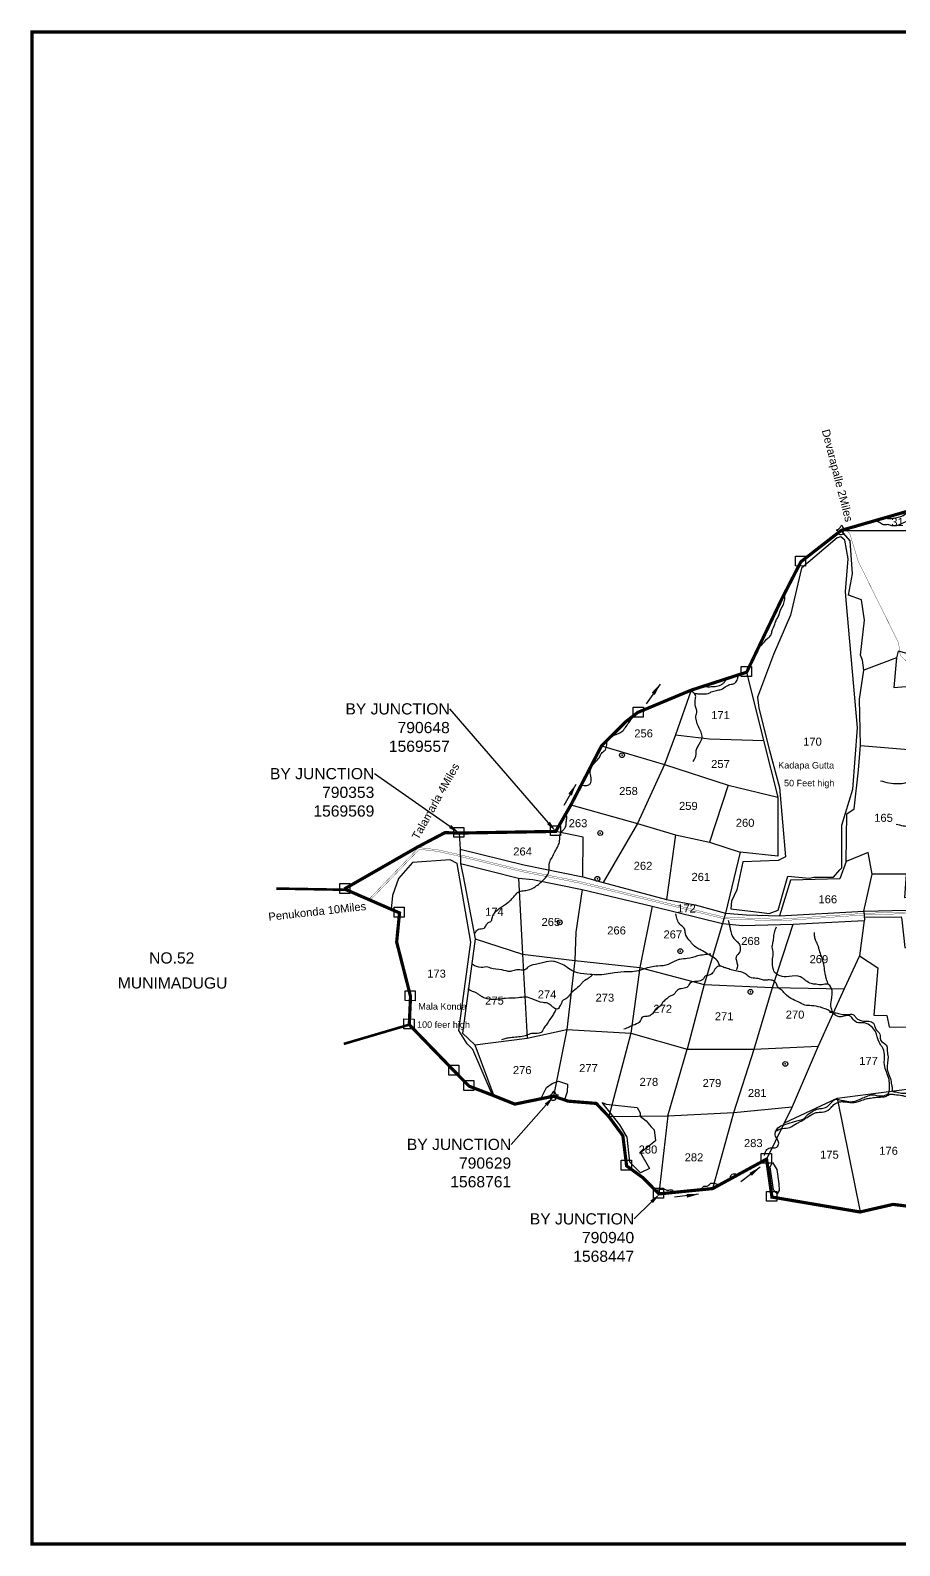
# Model space of a CAD drawing. Header units: feet. Extents: x 788962 to 797078, y 1567318 to 1575139.
# Drawn here: x 788962 to 791677, y 1567318 to 1572051 of the extents above; entities that cross this region are included whole.
import ezdxf
from ezdxf import colors
from ezdxf.entities.mleader import LeaderData, LeaderLine
from ezdxf.enums import TextEntityAlignment as Align
from ezdxf.math import Vec2, Vec3

# ---------------------------------------------------------------- set-up
doc = ezdxf.new("R2010")
doc.units = ezdxf.units.FT
doc.header["$LTSCALE"] = 15
doc.header["$MEASUREMENT"] = 0
doc.header["$PDMODE"] = 32
doc.header["$PDSIZE"] = 15
doc.linetypes.add('HIDDEN2', pattern=[0.1875, 0.125, -0.0625])
for name, color, linetype in [('CRDS STONES', 7, 'Continuous'), ('HILL', 17, 'Continuous'), ('PLOT', 7, 'Continuous'), ('PLOT NO', 7, 'Continuous'), ('ROADS', 6, 'Continuous'), ('TANKS-STREAM', 4, 'Continuous'), ('text1', 7, 'Continuous'), ('text2', 7, 'Continuous'), ('VILLAGE STONES', 240, 'Continuous')]:
    doc.layers.add(name, color=color, linetype=linetype)
doc.layers.add('VILLAGE BOUNDRY', color=5, linetype='HIDDEN2', lineweight=100)
doc.styles.get("Standard").update_dxf_attribs({"font": 'arial.ttf'})
doc.linetypes.add('DOTS', pattern='A,1e-06,-3,["●",Standard,S=3,R=0,X=-1.25,Y=-1.25],-3', length=6.000001)
doc.dimstyles.get("Standard").update_dxf_attribs({"dimtxt": 0.18, "dimasz": 37, "dimexe": 0.18, "dimexo": 0.0625, "dimgap": 0.09, "dimtad": 0, "dimtih": 1, "dimtoh": 1, "dimdec": 4, "dimzin": 0, "dimdsep": 46, "dimtxsty": 'Standard', "dimcen": 0.09, "dimadec": 0, "dimazin": 0, "dimtfac": 1, "dimtdec": 4, "dimtofl": 0, "dimtmove": 0, "dimatfit": 3, "dimfxl": 0, "dimtolj": 1, "dimtzin": 0, "dimarcsym": 0})

msp = doc.modelspace()

# ---------------------------------------------------------------- linework, layer by layer
for p in [(790733, 1569401, 16), (790733, 1569401, 16), (790615.6, 1569265.2, 16.2)]:
    msp.add_point(p)
at = {"linetype": 'HIDDEN2'}
msp.add_point((790733, 1569401, 16), dxfattribs=at)
at = {"layer": 'HILL'}
for points in [[(791168.3, 1569366.6), (791152.4, 1569331.7), (791149.5, 1569307.3), (791247, 1569295.7), (791270, 1569293), (791298, 1569303.4), (791319.3, 1569380.1), (791327.4, 1569409.3), (791394.3, 1569403), (791409.4, 1569406.2), (791470, 1569406.1), (791490, 1569428.8), (791496.2, 1569435.9), (791496.2, 1569568.9), (791531.2, 1569680.9), (791545.5, 1569872.4), (791510.1, 1570271.4), (791507.6, 1570298.8), (791516.2, 1570400.3), (791505.5, 1570458.9), (791493.6, 1570469.7), (791482, 1570466.5), (791370.4, 1570371), (791336.5, 1570224.6), (791282.9, 1570101.4), (791233, 1569968.7), (791237.5, 1569934.3), (791271.1, 1569802.3), (791301.9, 1569686.1), (791320.3, 1569469.4), (791297.5, 1569458.1), (791187.5, 1569454.5), (791168.3, 1569366.6)], [(790405.7, 1568725.2), (790343.9, 1568867.5), (790326, 1568885.6), (790300.7, 1568927.1), (790337.9, 1569203.3), (790295.2, 1569449.2), (790273.6, 1569460.6), (790155.9, 1569452), (790111.9, 1569402.4), (790093.1, 1569349.2), (790088.6, 1569306.1)], [(790556.5, 1568714.1), (790574.5, 1568749.6), (790592, 1568761.9), (790611.9, 1568769.1), (790624.3, 1568764.7), (790639.7, 1568759.3), (790638.4, 1568735.3), (790629.9, 1568710.7)], [(790747.6, 1568702.8), (790760.8, 1568697), (790857.2, 1568686.6), (790866.6, 1568670.5), (790866.8, 1568659.9), (790885.6, 1568645.7), (790900.9, 1568626.7), (790910.3, 1568617.2), (790914.7, 1568582.9), (790867.4, 1568545.5), (790896.2, 1568496.6), (790867.9, 1568482.8), (790834.8, 1568515.9), (790825.6, 1568594), (790803.7, 1568632.4), (790747.6, 1568702.8)], [(791279.8, 1568515.4), (791293, 1568493), (791300.2, 1568448.6), (791300.7, 1568427.3), (791294.8, 1568417), (791282.8, 1568430.2), (791273, 1568501.7), (791279.8, 1568515.4)]]:
    msp.add_lwpolyline(points, dxfattribs=at)
at = {"layer": 'PLOT'}
for points in [[(791494.7, 1570489.4), (791721.5, 1570488.6), (791757.4, 1570545.2), (791796.3, 1570610.4)], [(793046.6, 1570534.7), (793015.1, 1570366.7), (792937.9, 1570179.4), (792657.3, 1570190.4), (792508.3, 1570222.1), (792362.2, 1570254.9), (792358.4, 1570192.8), (792353.5, 1570053.3), (792298.3, 1570064.9), (792100.8, 1570059.9), (791822.1, 1570076.6), (791724.6, 1570098.6), (791672.6, 1570112), (791667.1, 1570091.8), (791565.1, 1570053.1)], [(790687.5, 1569406.9), (790750.7, 1569389.8), (790949.4, 1569336.8), (791038.1, 1569319.4), (791133.6, 1569293.7), (791198.8, 1569288.7), (791302.2, 1569286), (791565.5, 1569299.7), (791591.6, 1569415.4), (791579, 1569483.8), (791510.4, 1569455), (791512.4, 1569604.4), (791534.9, 1569620.2), (791548.7, 1569740.6), (791555, 1569818.5), (791551.6, 1569962.3), (791565.1, 1570053.1), (791561.1, 1570084.4), (791554.8, 1570099.7), (791567.7, 1570208.6), (791557.4, 1570272.1), (791517.2, 1570287.1), (791530.2, 1570353.7), (791522.2, 1570456.6), (791494.7, 1570489.4)], [(791667.1, 1570091.8), (791659.4, 1569999.1), (791809.3, 1570011), (791822.1, 1570076.6)], [(791199.3, 1570046.5), (791251.9, 1569833.6), (791296.8, 1569656.6), (791296.7, 1569472.1), (791178.6, 1569483.9), (791133.6, 1569293.7), (791123.9, 1569261.9)], [(791026.2, 1569990.4), (790977.2, 1569851), (790943.2, 1569758.3), (790858, 1569574.2), (790750.7, 1569389.8)], [(790977.2, 1569851), (791082.9, 1569838.8), (791251.9, 1569833.6)], [(790746, 1569816.4), (790943.2, 1569758.3), (791141.2, 1569693.5), (791296.8, 1569656.6)], [(791698.1, 1569415.8), (791732.5, 1569566), (791754.4, 1569799.8), (791554.8, 1569816.1)], [(791141.2, 1569693.5), (791083.5, 1569515.9)], [(790650.3, 1569631.7), (790858, 1569574.2), (790977.5, 1569538.3), (790949.4, 1569336.8)], [(790301.5, 1569544), (790304.4, 1569494), (790306, 1569448.7), (790314.4, 1569409.3), (790351.3, 1569213.4), (790311.7, 1568918.9), (790350.3, 1568882.4), (790410.2, 1568723.4)], [(790304.4, 1569494), (790503.1, 1569444.4), (790687.5, 1569406.9), (790688.9, 1569530.7), (790603.1, 1569549.2)], [(790977.5, 1569538.3), (791083.5, 1569515.9), (791178.6, 1569483.9)], [(790306, 1569448.7), (790487, 1569403), (790531.8, 1569398.9), (790685.5, 1569368.1), (790904.1, 1569315.4), (791123.9, 1569261.9), (791186.5, 1569255.4), (791344.1, 1569259.1), (791566.3, 1569271.4), (791551.6, 1569160.4), (791503.7, 1569057.9), (791422.8, 1568878.7), (791341.9, 1568689), (791261.5, 1568525.6)], [(791510.4, 1569455), (791490.6, 1569401), (791336.1, 1569396.4), (791302.2, 1569286)], [(790487, 1569403), (790498.9, 1569165.5), (790513.5, 1568903.5)], [(791565.5, 1569299.7), (791875.4, 1569306.9), (791945.7, 1569397.4), (791874.5, 1569377.5), (791693.6, 1569341.2), (791698.1, 1569415.8), (791591.6, 1569415.4)], [(790685.5, 1569368.1), (790665.6, 1569234.7), (790662.5, 1569145.9), (790637.5, 1568930.6)], [(790904.1, 1569315.4), (790865.9, 1569124.3)], [(791123.9, 1569261.9), (791066.7, 1569070.6)], [(791093.3, 1568433.7), (791159.3, 1568671.2), (791223.2, 1568868.8), (791279.9, 1569061.3), (791344.1, 1569259.1)], [(791565.5, 1569299.7), (791567.1, 1569271.5)], [(791566.5, 1569281.1), (791681.8, 1569282.6), (791684.3, 1569272.9), (791692.9, 1569186.9), (791749.9, 1569173.1), (791746.9, 1569002.9), (791826.2, 1568994.1), (791844.4, 1569048.8), (791852.9, 1569152.8), (791749.9, 1569173.1)], [(790351.3, 1569213.4), (790498.9, 1569165.5), (790662.5, 1569145.9), (790865.9, 1569124.3), (791066.7, 1569070.6), (791279.9, 1569061.3), (791503.7, 1569057.9)], [(790865.9, 1569124.3), (790837.4, 1568918.9)], [(791551.6, 1569160.4), (791609, 1569122.6), (791596.3, 1568975.1), (791637.4, 1568973.8), (791644.8, 1568939), (791777.9, 1568937), (791772.8, 1568753.1), (791753.9, 1568372.4)], [(791066.7, 1569070.6), (791013.7, 1568869.3)], [(790350.3, 1568882.4), (790513.5, 1568903.5), (790637.5, 1568930.6), (790837.4, 1568918.9), (791013.7, 1568869.3), (791223.2, 1568868.8), (791422.8, 1568878.7)], [(790637.5, 1568930.6), (790596.3, 1568722.2)], [(790837.4, 1568918.9), (790768.9, 1568658.3), (790953.2, 1568661.3), (791013.7, 1568869.3)], [(791317.2, 1568638.9), (791482.4, 1568715.5), (791772.8, 1568753.1)], [(790953.2, 1568661.3), (791159.3, 1568671.2), (791341.9, 1568689)], [(791482.4, 1568715.5), (791553.3, 1568360.5)], [(790953.2, 1568661.3), (790925, 1568417)]]:
    msp.add_lwpolyline(points, dxfattribs=at)
at = {"layer": 'PLOT NO', "color": 5, "const_width": 10}
msp.add_lwpolyline([(788967.2, 1572046.3), (796875, 1572046.3), (796875, 1567323.2), (788967.2, 1567323.2)], close=True, dxfattribs=at)
at = {"layer": 'PLOT NO', "color": 5}
msp.add_lwpolyline([(788967.2, 1572046.3), (796875, 1572046.3), (796875, 1567323.2), (788967.2, 1567323.2)], close=True, dxfattribs=at)
at = {"layer": 'ROADS', "linetype": 'DOTS', "ltscale": 0.3, "const_width": 1}
msp.add_lwpolyline([(792177.5, 1568452.1), (792177.6, 1568519.8), (792065.5, 1568715.1), (791980.4, 1568957.7), (791893, 1569256.4), (791872.6, 1569326.1), (791872.1, 1569390.8), (791823.4, 1569515.6), (791777.4, 1569633.8), (791775.1, 1569899), (791745.6, 1569912), (791697.2, 1570081.6), (791678.9, 1570099.2), (791673.6, 1570138.3), (791547.6, 1570392.7), (791529.5, 1570452.5), (791521.2, 1570480.1), (791509.8, 1570489.3)], dxfattribs=at)
at = {"layer": 'ROADS', "linetype": 'HIDDEN2', "ltscale": 10, "const_width": 1}
for points in [[(790019, 1569336.4), (790175.2, 1569498.7), (790234.2, 1569491.9), (790305.1, 1569476), (790499.5, 1569428.1), (790675.6, 1569393.3), (791129.5, 1569281.3), (791298.2, 1569274.6), (791565.6, 1569293.2), (791877.1, 1569303.4), (792193.5, 1569321.3), (792428.2, 1569323.4), (792554.9, 1569334.1), (792747.7, 1569338.1), (792866.7, 1569356.7), (792997.6, 1569375.5)], [(790022.6, 1569332.9), (790177.1, 1569493.4), (790233.3, 1569486.9), (790303.9, 1569471.1), (790498.4, 1569423.2), (790674.5, 1569388.3), (791128.8, 1569276.3), (791298.3, 1569269.5), (791565.9, 1569288.2), (791877.3, 1569298.3), (792193.6, 1569316.2), (792428.4, 1569318.3), (792555.1, 1569329), (792748.2, 1569333), (792867.4, 1569351.7), (792998.3, 1569370.5)]]:
    msp.add_lwpolyline(points, dxfattribs=at)
at = {"layer": 'TANKS-STREAM'}
for points in [[(791752.3, 1570577.9), (791740.6, 1570557.8), (791736.3, 1570549.2), (791731.7, 1570543.2), (791729, 1570538.6), (791720.4, 1570529), (791711.7, 1570522), (791701.5, 1570518.1), (791681.6, 1570509.5), (791669.3, 1570504.6), (791658.7, 1570503.3), (791646.8, 1570505.6), (791638.8, 1570507.3), (791626.9, 1570507), (791619.9, 1570510), (791608, 1570517.3)], [(791630.2, 1570528.8), (791642.1, 1570526.1), (791651.8, 1570526.8), (791668, 1570529.4), (791684.3, 1570534.3), (791700.5, 1570543.6)], [(791243.4, 1570128.3), (791254.9, 1570141.2), (791264, 1570151.6), (791274, 1570160.6), (791278.3, 1570174), (791287.4, 1570196.8), (791290.3, 1570205.4), (791300.3, 1570225.9), (791303.2, 1570235.4), (791316.7, 1570266.1), (791318.6, 1570282.7)], [(791035.1, 1569980.5), (791047.1, 1569979.3), (791057.1, 1569979.3), (791078.7, 1569979.6), (791088.8, 1569984.6), (791104.6, 1569989.6), (791119.3, 1569992.7), (791136.7, 1570003.1), (791151, 1570008.8), (791154.9, 1570009.2), (791167.6, 1570018.4), (791170.6, 1570025.5), (791172.9, 1570034.9)], [(791065.5, 1570001.5), (791080.5, 1570001.2), (791096.5, 1570001.8), (791114.2, 1570005), (791124.5, 1570010.4), (791131.1, 1570017.4), (791136, 1570023.7)], [(791032.5, 1569767.6), (791041.3, 1569790.1), (791041.9, 1569802.2), (791046.9, 1569814.3), (791060.1, 1569842.9), (791049.2, 1569876.4), (791041.5, 1569913.3), (791043.8, 1569927), (791039.6, 1569938.8), (791039.7, 1569964.3), (791038.9, 1569977), (791023.9, 1569987.1)], [(790682.9, 1569694), (790700.5, 1569693), (790710.4, 1569698), (790713.6, 1569716.9), (790710.9, 1569736.2), (790719.1, 1569756.9), (790740.3, 1569782.5), (790745.7, 1569792.9), (790757, 1569803.2), (790766.6, 1569836.8), (790795.9, 1569853.8), (790809.4, 1569861), (790820.7, 1569873.6), (790831.1, 1569888.4), (790839.2, 1569900.6), (790849.1, 1569911.8), (790861.7, 1569919.4)], [(791617.6, 1569707.4), (791643, 1569701.1), (791672.9, 1569698.4), (791694.2, 1569700.7), (791705.7, 1569704), (791727.3, 1569697.4), (791756, 1569693.5), (791782.9, 1569695.9), (791793.6, 1569708.5), (791815.8, 1569709.4), (791853.2, 1569705.7), (791863.3, 1569708.8), (791880.6, 1569708.7), (791897.5, 1569699.1), (791906.1, 1569697.1), (791915.9, 1569700.5), (791917.9, 1569701.7), (791929.4, 1569699.2), (791937.8, 1569695.1), (791946.4, 1569695.8), (791956.8, 1569702.4), (791975.7, 1569701.4), (791973.7, 1569707.5), (791958.2, 1569712.9), (791945, 1569725.9), (791923.1, 1569733.9), (791909, 1569743), (791894.2, 1569746.7), (791881.2, 1569755.3), (791870.8, 1569764.4)], [(791665.8, 1569571.6), (791688.1, 1569566.9), (791703.7, 1569563.7), (791720.5, 1569560.3), (791740.6, 1569557.4), (791752.7, 1569554.5), (791751.4, 1569559.7), (791766.7, 1569558.6), (791774.2, 1569552.9), (791789.3, 1569552), (791798.8, 1569552.3), (791807.5, 1569549.6), (791818.5, 1569547.8), (791832.8, 1569550.1), (791839.6, 1569563.1), (791856.9, 1569565.4), (791875.5, 1569575.9), (791894.8, 1569582.7), (791911.4, 1569589.4), (791926.2, 1569597), (791929.4, 1569601.6), (791940.6, 1569603), (791950.4, 1569609.6), (791963.1, 1569620.3), (791983.2, 1569619.2), (791993.2, 1569621.8), (792003.4, 1569629.8), (792010.3, 1569637.8), (792024.6, 1569639.7), (792029.9, 1569653), (792044.3, 1569656.7), (792051.8, 1569662.3), (792063.7, 1569659.4), (792079.4, 1569653.8), (792081, 1569653.7), (792085.2, 1569640.8), (792093.6, 1569640), (792085, 1569630.2), (792058, 1569616.1), (792045, 1569603.4), (792015, 1569599.2), (791976.1, 1569574.7), (791959.5, 1569569.6), (791950.7, 1569562.9), (791945.1, 1569557.1), (791928.3, 1569551.7), (791912.6, 1569546.6), (791902.5, 1569537.9), (791894.8, 1569527.4), (791868.3, 1569510.9), (791864.2, 1569499.5), (791860.4, 1569492.6), (791848.5, 1569484.5), (791846.9, 1569473.1), (791841.5, 1569461.5), (791812.3, 1569446.2), (791806.2, 1569434.5), (791795, 1569426.5), (791778.8, 1569420.5), (791765.4, 1569410.9), (791746.5, 1569407.3), (791726.8, 1569405), (791717.1, 1569404.5), (791706.5, 1569403.5)], [(790351.1, 1569231.5), (790361.6, 1569243.9), (790379.2, 1569247.1), (790386.5, 1569257.6), (790393.3, 1569264.6), (790401.6, 1569269.7), (790405.1, 1569281.2), (790429.8, 1569310.6), (790454.4, 1569327.8), (790477.4, 1569351.3), (790485.4, 1569359.6), (790501.3, 1569363.7), (790517.9, 1569366.3), (790535.5, 1569374.2), (790561.3, 1569395), (790581.2, 1569422.5), (790583.8, 1569452.5), (790591.5, 1569467.8), (790600.7, 1569485.6), (790610.4, 1569504.4), (790615.1, 1569519.7), (790616.7, 1569539.9), (790625.9, 1569552.6), (790633, 1569561.8), (790635.6, 1569572), (790635.6, 1569578.6), (790637.1, 1569586.7), (790637.7, 1569597.9)], [(791458.2, 1568984.7), (791478.7, 1568982), (791494.4, 1568978.2), (791509.5, 1568977.1), (791521.8, 1568977.8), (791533.4, 1568976.4), (791539.2, 1568968.5), (791548.5, 1568961.7), (791556.3, 1568958.2), (791572, 1568956.8), (791580.6, 1568956.1), (791595.3, 1568950.3), (791601.9, 1568932.3), (791615.2, 1568915.5), (791617.2, 1568898.1), (791635, 1568881.3), (791637.7, 1568875.2), (791638.4, 1568863.2), (791640.7, 1568845.1), (791638.3, 1568806.9), (791644.7, 1568786.8), (791648.1, 1568777.2), (791651.9, 1568758.1), (791653.9, 1568747.8), (791655.9, 1568737.2), (791664.5, 1568735.5), (791682.6, 1568732), (791697, 1568731.7), (791705.9, 1568734.7), (791728.1, 1568736.4), (791748.3, 1568736), (791769.5, 1568734.6), (791793.1, 1568741.8), (791804.6, 1568743.7), (791824.5, 1568737.5), (791843.6, 1568744.7), (791863.5, 1568745), (791889.1, 1568741.2), (791901.4, 1568743.5), (791912.1, 1568749.7), (791931.6, 1568757.5), (791957.9, 1568769.7), (791964.8, 1568781.3), (791977.5, 1568786.8), (791998.7, 1568792.6), (792012.4, 1568794.6), (792024.7, 1568786), (792039, 1568790.4), (792055.4, 1568799.9), (792066.7, 1568819.3), (792091.4, 1568856.9), (792094.8, 1568868.1), (792103, 1568876.7), (792112, 1568882.1), (792119.5, 1568888.6), (792137, 1568908.7), (792144.8, 1568912.8), (792173.2, 1568916.5), (792186.2, 1568915.8), (792198.6, 1568914.4), (792217.6, 1568919.6), (792228.8, 1568924.2), (792237, 1568924.4), (792253.3, 1568922.2), (792266.8, 1568923.1), (792286.2, 1568929.8), (792299.9, 1568932.2), (792311.2, 1568937.9), (792317.7, 1568955.4), (792318, 1568983.2), (792311.6, 1569002.1), (792316.9, 1569012.6), (792328.7, 1569022.2), (792330.4, 1569041.6), (792330.4, 1569060.7), (792339.3, 1569076.8), (792351.1, 1569089.5), (792355.9, 1569097.1), (792359.8, 1569106.5), (792369.7, 1569118.2), (792373.3, 1569126.8), (792374.8, 1569141.6), (792374.8, 1569153.1), (792386.6, 1569173), (792396.4, 1569179.2), (792401.3, 1569188.1), (792401, 1569199.4), (792405.9, 1569209.7), (792418.9, 1569224.5), (792431.6, 1569234), (792437.7, 1569262.8), (792435.1, 1569284.6), (792434.1, 1569297), (792435.1, 1569308), (792430.1, 1569341.3), (792419.9, 1569365.1), (792419.2, 1569375.9), (792415.1, 1569408.9), (792402, 1569422.4), (792387.1, 1569435.4), (792381.4, 1569452.4)], [(791115.3, 1569129.5), (791109.8, 1569141.9), (791076.2, 1569167), (791057, 1569178.4), (791043.7, 1569185.3), (791030.3, 1569197.1), (791018.9, 1569210.7), (791007.9, 1569230.2), (791005.7, 1569243.6), (790990.7, 1569259.2), (790982.6, 1569273.6), (790978.4, 1569291.5)], [(791141.7, 1569272), (791148, 1569244.2), (791159.3, 1569214.6), (791170.7, 1569203.8), (791178.2, 1569193.1), (791179.5, 1569184.3), (791177.6, 1569172.9), (791166.2, 1569157.8), (791170.5, 1569132.6), (791168, 1569116.8)], [(791468.6, 1568983.1), (791462.5, 1569003.9), (791465, 1569030), (791466.3, 1569046.1), (791459.1, 1569067.5), (791452.6, 1569071.6), (791434.6, 1569070.1), (791416, 1569071.7), (791405.1, 1569072.6), (791388, 1569080.1), (791374.3, 1569090.7), (791359.7, 1569096.9), (791322.4, 1569094.9), (791297.8, 1569100.5), (791287.3, 1569108.3), (791282, 1569120.7), (791281.7, 1569161), (791282.5, 1569169.6), (791279, 1569187.6), (791281.4, 1569200.9), (791283.8, 1569216.9), (791285.8, 1569232.1), (791292.1, 1569250.9)], [(791454.8, 1569070.7), (791448.6, 1569087.7), (791445.6, 1569100.3), (791437.5, 1569144.1), (791425.1, 1569182.8), (791422.4, 1569192.1), (791415.5, 1569207.3), (791411.7, 1569220.1), (791411.4, 1569233.9)], [(791087.6, 1569165.7), (791045.9, 1569160.1), (791014, 1569151.9), (790990.3, 1569149.5), (790979.7, 1569146.3), (790954.3, 1569133.3), (790921.6, 1569128.4), (790879.9, 1569120.3), (790855.4, 1569112.2), (790826.8, 1569110.6), (790786.7, 1569107.4), (790734.4, 1569101), (790710.7, 1569102.7), (790670.9, 1569107.6), (790648, 1569117.6), (790628.7, 1569130.9), (790609, 1569139.4), (790596.1, 1569143.1), (790565.9, 1569139.9), (790548.2, 1569135.5), (790516.4, 1569124.7), (790506.7, 1569117.1), (790495.5, 1569116.3), (790476.6, 1569115.9), (790461.3, 1569111.9), (790434.3, 1569116.8), (790398.9, 1569122.5), (790390.9, 1569125.3), (790369.9, 1569124.2), (790341.8, 1569134.3)], [(791255.2, 1568536.8), (791259.9, 1568552.4), (791272.8, 1568560.7), (791293.1, 1568562.9), (791299.4, 1568575.9), (791289.5, 1568597.1), (791288.8, 1568606.7), (791301.6, 1568626.8), (791321.8, 1568634.4), (791348.8, 1568643.4), (791364.4, 1568647.6), (791379, 1568652.6), (791386.3, 1568661.2), (791404, 1568674.4), (791417.3, 1568681.4), (791427.9, 1568683.4), (791445.8, 1568687), (791466.4, 1568705), (791477.9, 1568712.5), (791493.6, 1568709.7), (791507, 1568707.2), (791529.4, 1568705.1), (791562.2, 1568716.8), (791577.6, 1568722.8), (791585.8, 1568725.9), (791612.1, 1568723.7), (791642.8, 1568731.9), (791645.4, 1568752.8), (791644, 1568774.2), (791636, 1568797.8), (791629.4, 1568820.6), (791630, 1568853.2), (791622.2, 1568875.9), (791612.7, 1568890.6), (791601.7, 1568923.7), (791588.1, 1568940), (791567.1, 1568951.1), (791543.4, 1568952.7), (791517.3, 1568974.1), (791499.6, 1568970.8), (791484.8, 1568971.2), (791459.4, 1568988.2), (791429.5, 1568999.7), (791402.2, 1569004.9), (791381.2, 1569006.8), (791366, 1569013.8), (791344.3, 1569023.8), (791318.3, 1569043.2), (791307.3, 1569054.3), (791297.3, 1569062), (791292.9, 1569072.7), (791287, 1569079.8), (791269.7, 1569085.3), (791258.2, 1569084.2), (791245.3, 1569086.8), (791230.5, 1569090.2), (791209.1, 1569093.5), (791199.6, 1569101.7), (791173.7, 1569111.7), (791154.6, 1569115.7), (791139.4, 1569120.9), (791128.4, 1569124.6), (791115.8, 1569128.7), (791103.3, 1569122.5), (791092.9, 1569107), (791081.4, 1569099.7), (791069.3, 1569096.7), (791064.1, 1569088.3), (791054.5, 1569082.4), (791036.4, 1569080.2), (791023.1, 1569075.8), (791015.1, 1569064.3), (790983.3, 1569053.7), (790971.5, 1569039.7), (790960, 1569034.2), (790946.7, 1569023.9), (790936.7, 1569014.3), (790932.3, 1569006.2), (790924.9, 1569000.7), (790918.6, 1568997), (790915.3, 1568994.4), (790909.7, 1568986), (790899, 1568974.9), (790887.9, 1568971.2), (790873.4, 1568968.5), (790866, 1568955.6), (790860.5, 1568950.5), (790838.7, 1568941.3), (790832.1, 1568938), (790815.8, 1568931)], [(790718, 1569101.7), (790714, 1569097.1), (790706.9, 1569092), (790701.6, 1569088), (790693.5, 1569084), (790686.4, 1569077.1), (790679.3, 1569068.9), (790646.3, 1569038.2), (790637.8, 1569028), (790623.6, 1569019.4), (790620.2, 1569010.5), (790616.9, 1569005.2), (790609.3, 1568994.8), (790597.5, 1568998.1), (790588.6, 1569005.2), (790577.1, 1569012.4), (790563.8, 1569014.6), (790531.3, 1569025.3), (790507.6, 1569031.8), (790485.7, 1569029), (790446.3, 1569027.5), (790435.2, 1569026.2), (790389, 1569026.3), (790375.9, 1569030.9), (790367.4, 1569036.7), (790359.2, 1569042.3), (790349.9, 1569047), (790343, 1569049.2), (790328.6, 1569057.2)], [(790604.3, 1568993.4), (790597.6, 1568981.8), (790589.9, 1568968.9), (790579.2, 1568953.7), (790575.2, 1568946.6), (790565.7, 1568935), (790561.3, 1568926.1), (790557.2, 1568921.2), (790551, 1568918.9), (790527.3, 1568917.6), (790518.8, 1568915), (790510.7, 1568911.9), (790503.5, 1568909.7), (790461.9, 1568904.8), (790447.2, 1568902.2), (790433.8, 1568897.7)], [(791288.7, 1568612.5), (791311, 1568621.2), (791334.6, 1568624.7), (791355, 1568636.8), (791364.7, 1568641.7), (791402.3, 1568664.9), (791416.5, 1568670.9), (791434.3, 1568672.4), (791458.8, 1568682.2), (791468, 1568692.1), (791485.8, 1568703.7), (791500.2, 1568705), (791527.9, 1568702.1), (791555, 1568707.6), (791572.8, 1568714.1), (791586.3, 1568716.3), (791605.2, 1568718.7), (791621.3, 1568719.8), (791635.7, 1568722.6), (791638.2, 1568724.2), (791650.1, 1568728.7), (791662.3, 1568727), (791683.7, 1568724.6), (791694.9, 1568722.5), (791707.2, 1568726.8), (791715.8, 1568730.7), (791732.5, 1568729.1), (791747.9, 1568726.3), (791765.2, 1568728), (791788.2, 1568733.8), (791803.1, 1568737.7), (791823.7, 1568734.5), (791836.2, 1568734.4), (791842.8, 1568738.8), (791863.8, 1568737.4), (791883.6, 1568735.7), (791908.1, 1568738.8), (791924.6, 1568746.4), (791937.7, 1568752.1), (791950.3, 1568758.1), (791966, 1568769.9), (791976, 1568771.9), (791988.2, 1568777.7), (792010.7, 1568781.1), (792025.2, 1568781.1), (792045.6, 1568779.8), (792066.5, 1568789.8), (792077.6, 1568799.2), (792083.9, 1568818.5), (792086.4, 1568831.1), (792093.6, 1568847.5), (792100.7, 1568858), (792115.4, 1568871.7), (792125, 1568878.1), (792141.4, 1568897.3), (792148.2, 1568904.4), (792165, 1568904.6), (792181.7, 1568905.1), (792202.3, 1568905.2), (792216.6, 1568908), (792245, 1568913.4), (792265.7, 1568916.5), (792288.6, 1568920.3), (792292.8, 1568920.4), (792297.1, 1568918.6), (792298.5, 1568915.6), (792294.4, 1568906.1), (792287.5, 1568901.4), (792278.3, 1568893.9), (792276.7, 1568884.4), (792275, 1568876.4), (792268.1, 1568869.2), (792252.3, 1568862.3), (792241.9, 1568857.2), (792234.8, 1568845.2), (792233, 1568834.9), (792221.2, 1568820.9), (792212.4, 1568812.5), (792208.3, 1568802.8), (792208.3, 1568786.8), (792213.7, 1568776.5), (792204.2, 1568750.9), (792193.8, 1568730.6), (792177.9, 1568705.8), (792176.6, 1568697.9), (792177.8, 1568671), (792181.8, 1568653.1), (792194.4, 1568632.2), (792193.9, 1568618.2), (792188.6, 1568612.2), (792185.6, 1568602.1), (792183.5, 1568596.1), (792179, 1568575.6), (792171.5, 1568562.7), (792167, 1568546.6), (792159.9, 1568533.9), (792151.4, 1568522.6), (792147.1, 1568510.2), (792143.4, 1568492.8), (792138.3, 1568475.4), (792129.9, 1568462), (792124.5, 1568441.7)], [(791147.5, 1568463.2), (791148.3, 1568468.3), (791153.4, 1568478.4), (791161.3, 1568480), (791171.3, 1568475.5)], [(790915.2, 1568427.4), (790927.5, 1568430.9), (790942.8, 1568431.4), (790953, 1568428.6), (790965.6, 1568429.2), (790972.2, 1568422.8)], [(791059.1, 1568430.3), (791065.8, 1568440.8), (791077.6, 1568442.1), (791087.9, 1568450.3), (791097.3, 1568450), (791109.4, 1568445.2), (791111.4, 1568442.2)]]:
    msp.add_spline(points, degree=3, dxfattribs=at)
at = {"layer": 'text2', "color": 3}
for p in [(790810, 1569787), (790810, 1569787), (790742, 1569544), (790742, 1569544), (790992, 1569175), (790992, 1569175), (791211, 1569048), (791211, 1569048), (791320, 1568823), (791320, 1568823)]:
    msp.add_point(p, dxfattribs=at)
at = {"layer": 'text2', "color": 2}
for p in [(790810, 1569787), (790742, 1569544), (790992, 1569175), (791211, 1569048), (791320, 1568823)]:
    msp.add_point(p, dxfattribs=at)
at = {"layer": 'VILLAGE BOUNDRY', "lineweight": -2, "ltscale": 10, "const_width": 10}
for points in [[(789943.1, 1569369.4), (790172.4, 1569500.9), (790257.1, 1569545.3), (790301.5, 1569544), (790603.1, 1569549.2), (790650.3, 1569631.7), (790746, 1569816.4), (790821, 1569891.1), (790859.3, 1569920.8), (791026.2, 1569990.4), (791199.3, 1570046.5), (791308.3, 1570274), (791368.5, 1570391.2), (791494.7, 1570489.4), (791710.6, 1570551.7)], [(791753.9, 1568372.4), (791656.3, 1568384.2), (791553.3, 1568360.5), (791278.2, 1568407.1), (791261.5, 1568525.6), (791159, 1568469.6), (791093.3, 1568433.7), (790925, 1568417), (790875.7, 1568467.3), (790824.4, 1568504.5), (790812.7, 1568598.8), (790768.9, 1568658.3), (790729.5, 1568699.6), (790641.9, 1568706.6), (790596.3, 1568722.2), (790475.1, 1568697.4), (790405.7, 1568725.2), (790332.5, 1568753.5), (790285.5, 1568801.1), (790145.7, 1568945.6), (790149.6, 1569033.7), (790106.3, 1569203.7), (790115.2, 1569294.6), (789943.1, 1569369.4)]]:
    msp.add_lwpolyline(points, dxfattribs=at)
at = {"layer": 'VILLAGE BOUNDRY', "ltscale": 10, "const_width": 8}
for points in [[(789949, 1569366.8), (789730.3, 1569370.7)], [(790145.7, 1568945.6), (789941, 1568885.4)]]:
    msp.add_lwpolyline(points, dxfattribs=at)
at = {"layer": 'VILLAGE STONES'}
for points in [[(791351.8, 1570408.9), (791383.4, 1570408.8), (791383.3, 1570378.1), (791351.7, 1570378.2)], [(791182.6, 1570064.2), (791214.2, 1570064.1), (791214.2, 1570033.4), (791182.6, 1570033.5)], [(790845.1, 1569937), (790876.7, 1569937), (790876.6, 1569906.3), (790845, 1569906.3)], [(790284.8, 1569561.6), (790316.4, 1569561.6), (790316.4, 1569530.9), (790284.7, 1569530.9)], [(790586.4, 1569566.9), (790618.1, 1569566.8), (790618, 1569536.1), (790586.4, 1569536.1)], [(789928.4, 1569386.2), (789960, 1569386.1), (789959.9, 1569355.4), (789928.3, 1569355.5)], [(790098.5, 1569312.2), (790130.1, 1569312.1), (790130, 1569281.4), (790098.4, 1569281.5)], [(790132.9, 1569051.3), (790164.5, 1569051.3), (790164.4, 1569020.5), (790132.8, 1569020.6)], [(790129, 1568963.3), (790160.6, 1568963.2), (790160.6, 1568932.5), (790129, 1568932.6)], [(790268.8, 1568818.7), (790300.4, 1568818.6), (790300.4, 1568787.9), (790268.7, 1568788)], [(790315.8, 1568771.1), (790347.4, 1568771.1), (790347.4, 1568740.3), (790315.8, 1568740.4)], [(790807.8, 1568522.1), (790839.4, 1568522.1), (790839.3, 1568491.3), (790807.7, 1568491.4)], [(791244.8, 1568543.2), (791276.4, 1568543.2), (791276.4, 1568512.5), (791244.8, 1568512.5)], [(790908.3, 1568434.6), (790940, 1568434.6), (790939.9, 1568403.9), (790908.3, 1568403.9)], [(791261.5, 1568424.8), (791293.1, 1568424.7), (791293.1, 1568394), (791261.4, 1568394.1)]]:
    msp.add_lwpolyline(points, close=True, dxfattribs=at)
for points in [[(791479.4, 1570489.8), (791488.6, 1570495.3), (791496.7, 1570505.4), (791501.9, 1570495.6), (791510, 1570493.6), (791499.2, 1570486.3), (791500.3, 1570479.2), (791488.2, 1570476.8), (791486.6, 1570481.9), (791479.4, 1570489.8), (791479.2, 1570489.8)], [(790581.1, 1568722.7), (790590.3, 1568728.1), (790598.3, 1568738.2), (790603.6, 1568728.4), (790611.7, 1568726.4), (790600.9, 1568719.1), (790602, 1568712), (790589.9, 1568709.7), (790588.2, 1568714.8), (790581.1, 1568722.7), (790580.9, 1568722.7)]]:
    msp.add_spline(points, degree=3, dxfattribs=at)

# ---------------------------------------------------------------- texts
at = {"layer": 'PLOT NO'}
for s, p in [('31', (791670.3, 1570515.7)), ('171', (791117.6, 1569912.4)), ('256', (790877.5, 1569855.3)), ('170', (791404.8, 1569829.5)), ('257', (791117.5, 1569759.8)), ('258', (790830.3, 1569675.4)), ('259', (791017.2, 1569628.8)), ('260', (791194.4, 1569576)), ('165', (791626.7, 1569591.6)), ('263', (790672.6, 1569574.8)), ('264', (790499.5, 1569486.5)), ('262', (790875.6, 1569441.8)), ('261', (791056.1, 1569407.1)), ('174', (790411.5, 1569298)), ('172', (791011.4, 1569308.4)), ('166', (791452.6, 1569337.2)), ('265', (790587.8, 1569266.4)), ('266', (790793, 1569239.8)), ('267', (790968.6, 1569227.3)), ('268', (791211.5, 1569207)), ('269', (791424.8, 1569150.1)), ('173', (790230.7, 1569105)), ('275', (790411.8, 1569020.7)), ('274', (790576, 1569040.1)), ('273', (790756.5, 1569029.9)), ('272', (790937, 1568995.1)), ('271', (791129, 1568971.8)), ('270', (791350.4, 1568977)), ('177', (791579.9, 1568832.3)), ('276', (790498.4, 1568803.7)), ('277', (790705.2, 1568809.9)), ('278', (790893.9, 1568766.9)), ('279', (791090.9, 1568763.3)), ('281', (791232.3, 1568732.1)), ('280', (790891, 1568555.6)), ('283', (791220, 1568575.7)), ('175', (791457.7, 1568539.5)), ('176', (791642.4, 1568551.6)), ('282', (791034.8, 1568531.2))]:
    msp.add_text(s, height=25, rotation=359.8997, dxfattribs=at).set_placement(p, align=Align.MIDDLE_CENTER)
at = {"layer": 'text2'}
for s, rotation, p in [('Devarapalle 2Miles', 284.4753, (791433.7, 1570801.5)), ('Talamarla 4Miles', 60.8722, (790173.9, 1569521)), ('Penukonda 10Miles', 6.365, (789707.1, 1569269.8))]:
    msp.add_text(s, height=25, rotation=rotation, dxfattribs=at).set_placement(p)
at = {"layer": 'VILLAGE STONES', "color": 0}
for s, height, p in [('Kadapa Gutta', 20.252, (791297.7, 1569745.8)), ('50 Feet high', 20.252, (791316, 1569690.1)), ('Mala Konda', 20.25, (790173.8, 1568992.6)), ('100 feer high', 20.252, (790169.9, 1568935.7))]:
    msp.add_text(s, height=height, rotation=359.8997, dxfattribs=at).set_placement(p)
at = {"layer": 'VILLAGE STONES'}
for s, p in [('NO.52', (789333.2, 1569136.6)), ('MUNIMADUGU', (789235.4, 1569058.7))]:
    msp.add_text(s, height=35, rotation=359.8997, dxfattribs=at).set_placement(p)

# ---------------------------------------------------------------- leaders
at = {"layer": 'CRDS STONES', "color": 1}
ml = msp.add_multileader_mtext('Standard', dxfattribs=at)
ml.set_content('BY JUNCTION\\P790648\\P1569557', color=1)
ml.set_leader_properties()
ml.build(insert=Vec2(0, 0))
ml.multileader.update_dxf_attribs({"dogleg_length": 0.36, "arrow_head_size": 35})
ctx = ml.context
ctx.base_point, ctx.char_height, ctx.arrow_head_size, ctx.landing_gap_size, ctx.plane_origin = Vec3(789953.7, 1569931.6), 35, 35, 0.09, Vec3(790026.4, 1569621.5)
ctx.text_align_type = 2
notes = []
notes.append((ctx, [(1, (1, 1, 0), (790272.3, 1569931.6), (-1, 0), 1.396927018504357e-11, [(0, [(790603.2, 1569549.3)], 0, [])])]))
ctx.mtext.insert, ctx.mtext.alignment, ctx.mtext.flow_direction = Vec3(790272.2, 1569949.4), 3, 5
ml = msp.add_multileader_mtext('Standard', dxfattribs=at)
ml.set_content('BY JUNCTION\\P790353\\P1569569', color=1)
ml.set_leader_properties()
ml.build(insert=Vec2(0, 0))
ml.multileader.update_dxf_attribs({"dogleg_length": 0.36, "arrow_head_size": 35})
ctx = ml.context
ctx.base_point, ctx.char_height, ctx.arrow_head_size, ctx.landing_gap_size, ctx.plane_origin = Vec3(789718, 1569729.3), 35, 35, 0.09, Vec3(789470.9, 1569547)
ctx.text_align_type = 2
notes.append((ctx, [(1, (1, 1, 0), (790036.6, 1569729.3), (-1, 0), 1.396927018504357e-11, [(0, [(790301.5, 1569544.4)], 0, [])])]))
ctx.mtext.insert, ctx.mtext.alignment, ctx.mtext.flow_direction = Vec3(790036.5, 1569747.1), 3, 5
ml = msp.add_multileader_mtext('Standard', dxfattribs=at)
ml.set_content('BY JUNCTION\\P790629\\P1568761', color=1)
ml.set_leader_properties()
ml.build(insert=Vec2(0, 0))
ml.multileader.update_dxf_attribs({"dogleg_length": 0.36, "arrow_head_size": 35})
ctx = ml.context
ctx.base_point, ctx.char_height, ctx.arrow_head_size, ctx.landing_gap_size, ctx.plane_origin = Vec3(790145.5, 1568571.3), 35, 35, 0.09, Vec3(789639.4, 1568405.5)
ctx.text_align_type = 2
notes.append((ctx, [(1, (1, 1, 0), (790464.1, 1568571.3), (-1, 0), 1.396927018504357e-11, [(0, [(790596.6, 1568721.4)], 0, [])])]))
ctx.mtext.insert, ctx.mtext.alignment, ctx.mtext.flow_direction = Vec3(790464, 1568589.1), 3, 5
ml = msp.add_multileader_mtext('Standard', dxfattribs=at)
ml.set_content('BY JUNCTION\\P790940\\P1568447', color=1)
ml.set_leader_properties()
ml.build(insert=Vec2(0, 0))
ml.multileader.update_dxf_attribs({"dogleg_length": 0.36, "arrow_head_size": 35})
ctx = ml.context
ctx.base_point, ctx.char_height, ctx.arrow_head_size, ctx.landing_gap_size, ctx.plane_origin = Vec3(790529.5, 1568338.8), 35, 35, 0.09, Vec3(790023.4, 1568173)
ctx.text_align_type = 2
notes.append((ctx, [(1, (1, 1, 0), (790848.1, 1568338.8), (-1, 0), 1.396927018504357e-11, [(0, [(790927.5, 1568416.5)], 0, [])])]))
ctx.mtext.insert, ctx.mtext.alignment, ctx.mtext.flow_direction = Vec3(790848, 1568356.5), 3, 5
at = {"layer": 'text1', "color": 5}
for points in [[(790929.1, 1570009.2), (790885.1, 1569947.3)], [(790666.1, 1569696.2), (790628.6, 1569630.2)], [(791241.3, 1568500.6), (791180.8, 1568454.7)], [(791048.8, 1568415.8), (790973.5, 1568406.3)]]:
    msp.add_leader(points, dimstyle='Standard', override={"dimgap": 0.09, "dimtad": 0}, dxfattribs=at)
for ctx, leaders in notes:
    for number, flags, end, landing, length, lines in leaders:
        leader = LeaderData()
        leader.index, (leader.has_last_leader_line, leader.has_dogleg_vector, leader.attachment_direction) = number, flags
        leader.last_leader_point, leader.dogleg_vector, leader.dogleg_length = Vec3(end), Vec3(landing), length
        for number, points, colour, breaks in lines:
            line = LeaderLine()
            line.index, line.vertices, line.color, line.breaks = number, Vec3.list(points), colors.encode_raw_color(colour), breaks
            leader.lines.append(line)
        ctx.leaders.append(leader)

doc.saveas('drawing.dxf')
